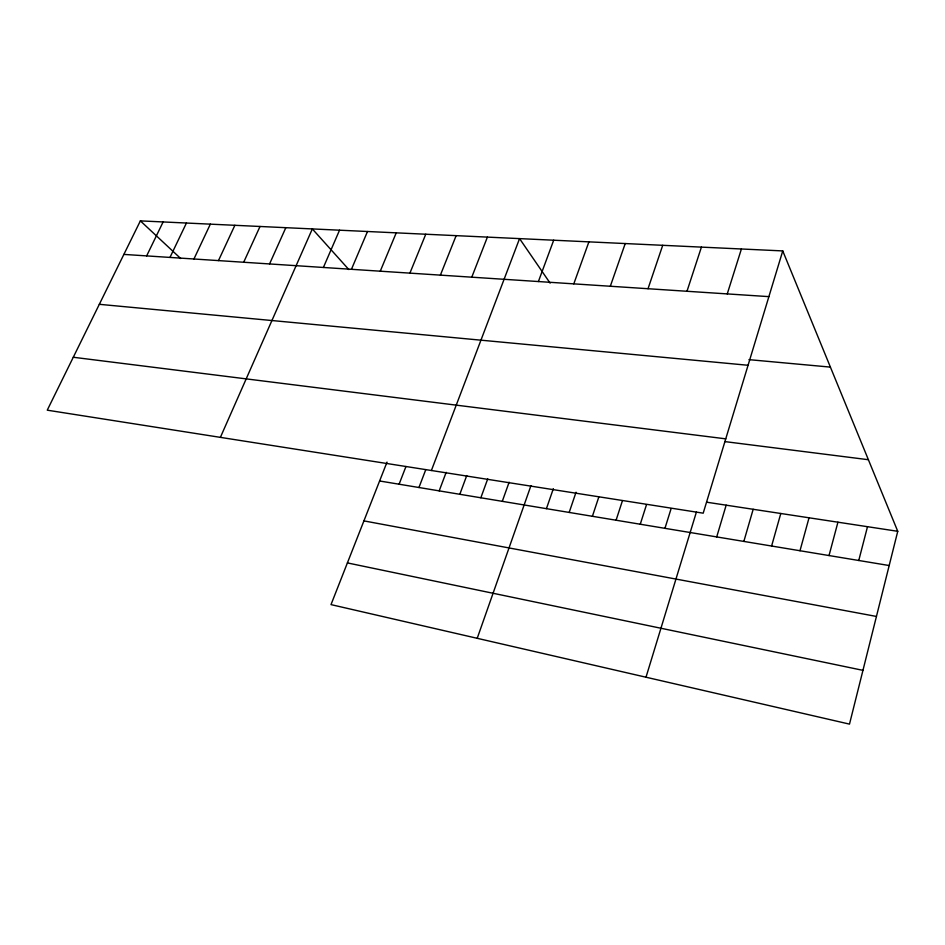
<?xml version="1.0" encoding="UTF-8"?>
<svg xmlns="http://www.w3.org/2000/svg" width="945" height="945" viewBox="0 0 945 945"><rect width="100%" height="100%" fill="white"/><g stroke="black" fill="none" stroke-linecap="round" stroke-linejoin="round"><path stroke-width="1.42" d="M782.755 250.921L703.198 513.182L47.25 410.177L140.368 220.882L782.755 250.921L897.75 531.303L849.496 724.118L331.01 604.611L387.025 462.105M858.757 560.491L867.498 526.696M829.025 555.554L837.931 522.195M799.99 550.734L809.038 517.789M771.604 546.021L780.794 513.489M743.845 541.414L753.177 509.284M716.712 536.914L726.162 505.173M646.002 677.211L696.406 512.06M664.949 528.326L671.115 508.599M727.248 293.907L741.412 248.984M640.261 524.227L646.486 504.724M686.98 291.273L701.426 247.117M616.081 520.222L622.365 500.933M592.397 516.289L598.74 497.224M648.022 288.721L662.717 245.31M569.185 512.438L576.037 492.227M546.434 508.658L553.345 488.671M610.316 286.252L625.224 243.55M477.213 638.312L530.948 485.635M502.279 501.334L509.131 482.21M573.792 283.854L588.912 241.861M480.84 497.779L487.738 478.855M538.402 281.539L553.699 240.207M459.813 494.294L466.747 475.559M439.189 490.868L446.158 472.335M418.954 487.514L425.782 469.63M431.392 470.504L519.561 238.612L550.12 283.146M399.097 484.218L405.96 466.511M471.779 277.18L487.396 237.112M440.394 275.125L456.14 235.648M409.906 273.129L425.77 234.23M380.268 271.191L396.227 232.848M351.445 269.301L367.499 231.501M323.403 267.459L339.538 230.19M220.386 437.37L312.334 228.926L348.859 269.573M269.561 263.938L285.827 227.686M243.692 262.249L260.017 226.481M218.484 260.596L234.868 225.3M193.938 258.989L210.345 224.154M169.994 257.418L186.437 223.032M146.652 255.894L163.119 221.945M123.878 254.406L768.899 296.635M748.948 359.643L830.407 367.109M99.319 304.314L748.074 365.278M73.285 357.257L725.76 438.846M724.78 441.587L868.396 459.719M706.695 502.208L897.75 531.303M379.606 480.981L889.186 565.535M363.919 520.884L876.44 616.447M347.406 562.913L862.962 670.348M140.368 220.882L180.708 258.528"/></g></svg>
